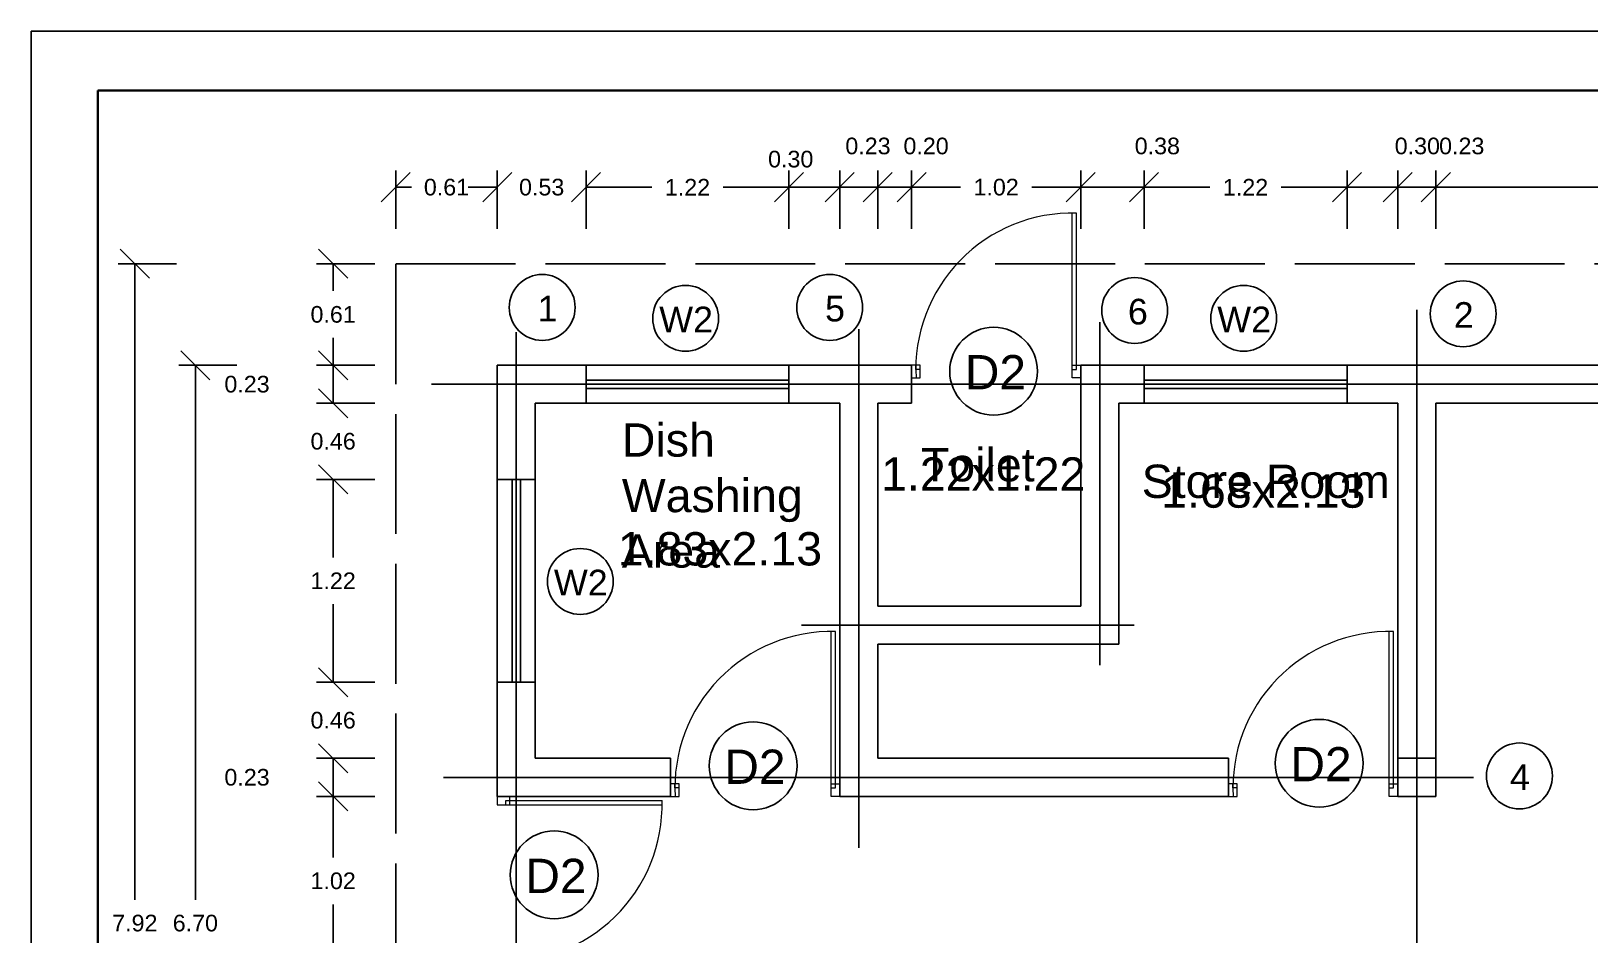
# Model space of a CAD drawing. Header units: metres. Extents: x 428 to 1115, y -4076 to 3914.
# Drawn here: x 713.9 to 723.26, y -363.88 to -358.45 of the extents above; entities that cross this region are included whole.
import ezdxf

# ---------------------------------------------------------------- set-up
doc = ezdxf.new("R2010")
doc.units = ezdxf.units.M
doc.header["$MEASUREMENT"] = 0
doc.header["$PDMODE"] = 2
doc.linetypes.add('ACAD_ISO02W100', pattern=[15, 12, -3])
doc.linetypes.add('CONTINOUS', pattern=[0])
for name, color, linetype in [('Dimension', 7, 'Continuous'), ('Frame', 7, 'Continuous'), ('Roof', 221, 'CONTINOUS'), ('trench', 7, 'Continuous'), ('wall', 150, 'Continuous')]:
    doc.layers.add(name, color=color, linetype=linetype)
doc.layers.add('Doors', color=3, linetype='Continuous', lineweight=20)
doc.styles.add('labor camp', font='arial.ttf')
doc.dimstyles.new('Copy of 1@50', dxfattribs={"dimtxt": 0.1, "dimasz": 0.175, "dimexe": 0.1, "dimexo": 0.0625, "dimgap": 0.09, "dimtad": 0, "dimtih": 1, "dimtoh": 1, "dimzin": 0, "dimdsep": 46, "dimtxsty": 'labor camp', "dimblk": 'OBLIQUE', "dimcen": 0.09, "dimadec": 0, "dimazin": 0, "dimtfac": 1, "dimtofl": 0, "dimtmove": 1, "dimatfit": 3, "dimfxl": 0.25, "dimfxlon": 1, "dimtolj": 1, "dimtzin": 0, "dimarcsym": 0})

# ---------------------------------------------------------------- blocks, each defined once
blk = doc.blocks.new('_Oblique')
at = {"color": 0, "linetype": 'ByBlock', "lineweight": -2}
blk.add_line((-0.5, -0.5), (0.5, 0.5), dxfattribs=at)
blk = doc.blocks.new('*D182')
at = {"layer": 'Defpoints', "color": 0, "transparency": 16777216}
for p in [(716.0924, -359.8439), (715.7167, -360.4539), (716.7024, -360.4539)]:
    blk.add_point(p, dxfattribs=at)
at = {"layer": 'trench', "color": 0, "lineweight": -2, "transparency": 16777216}
for p, q in [((715.9667, -359.8439), (715.6167, -359.8439)), ((715.7167, -359.8439), (715.7167, -360.0079)), ((715.7167, -360.4539), (715.7167, -360.29)), ((715.9667, -360.4539), (715.6167, -360.4539))]:
    blk.add_line(p, q, dxfattribs=at)
at = {"layer": 'trench', "color": 0, "lineweight": -2, "transparency": 16777216, "xscale": 0.175, "yscale": 0.175, "zscale": 0.175}
for p, rotation in [((715.7167, -359.8439), 90), ((715.7167, -360.4539), 270)]:
    blk.add_blockref('_Oblique', p, dxfattribs=dict(at, rotation=rotation))
at = {"layer": 'trench', "color": 0, "transparency": 16777216, "insert": (715.7167, -360.1489), "char_height": 0.1, "attachment_point": 5, "style": 'labor camp'}
blk.add_mtext('\\A1;0.61', dxfattribs=at)
blk = doc.blocks.new('*D183')
at = {"layer": 'Defpoints', "color": 0, "transparency": 16777216}
for p in [(716.7024, -360.4539), (715.7167, -360.6825), (716.7024, -360.6825)]:
    blk.add_point(p, dxfattribs=at)
at = {"layer": 'trench', "color": 0, "lineweight": -2, "transparency": 16777216}
for p, q in [((715.9667, -360.4539), (715.6167, -360.4539)), ((715.7167, -360.4539), (715.7167, -360.6825)), ((715.9667, -360.6825), (715.6167, -360.6825))]:
    blk.add_line(p, q, dxfattribs=at)
at = {"layer": 'trench', "color": 0, "lineweight": -2, "transparency": 16777216, "xscale": 0.175, "yscale": 0.175, "zscale": 0.175}
for p, rotation in [((715.7167, -360.4539), 90), ((715.7167, -360.6825), 270)]:
    blk.add_blockref('_Oblique', p, dxfattribs=dict(at, rotation=rotation))
at = {"layer": 'trench', "color": 0, "transparency": 16777216, "insert": (715.1995, -360.5682), "char_height": 0.1, "attachment_point": 5, "style": 'labor camp'}
blk.add_mtext('\\A1;0.23', dxfattribs=at)
blk = doc.blocks.new('*D184')
at = {"layer": 'Defpoints', "color": 0, "transparency": 16777216}
for p in [(716.7024, -360.6825), (715.7167, -361.1395), (716.7024, -361.1395)]:
    blk.add_point(p, dxfattribs=at)
at = {"layer": 'trench', "color": 0, "lineweight": -2, "transparency": 16777216}
for p, q in [((715.7167, -360.6825), (715.7167, -360.5075)), ((715.9667, -360.6825), (715.6167, -360.6825)), ((715.9667, -361.1395), (715.6167, -361.1395)), ((715.7167, -361.1395), (715.7167, -361.3145))]:
    blk.add_line(p, q, dxfattribs=at)
at = {"layer": 'trench', "color": 0, "lineweight": -2, "transparency": 16777216, "xscale": 0.175, "yscale": 0.175, "zscale": 0.175}
for p, rotation in [((715.7167, -360.6825), 270), ((715.7167, -361.1395), 90)]:
    blk.add_blockref('_Oblique', p, dxfattribs=dict(at, rotation=rotation))
at = {"layer": 'trench', "color": 0, "transparency": 16777216, "insert": (715.7167, -360.911), "char_height": 0.1, "attachment_point": 5, "style": 'labor camp'}
blk.add_mtext('\\A1;0.46', dxfattribs=at)
blk = doc.blocks.new('*D185')
at = {"layer": 'Defpoints', "color": 0, "transparency": 16777216}
for p in [(716.7024, -361.1395), (715.7167, -362.3582), (716.7024, -362.3582)]:
    blk.add_point(p, dxfattribs=at)
at = {"layer": 'trench', "color": 0, "lineweight": -2, "transparency": 16777216}
for p, q in [((715.9667, -361.1395), (715.6167, -361.1395)), ((715.7167, -361.1395), (715.7167, -361.6086)), ((715.7167, -362.3582), (715.7167, -361.889)), ((715.9667, -362.3582), (715.6167, -362.3582))]:
    blk.add_line(p, q, dxfattribs=at)
at = {"layer": 'trench', "color": 0, "lineweight": -2, "transparency": 16777216, "xscale": 0.175, "yscale": 0.175, "zscale": 0.175}
for p, rotation in [((715.7167, -361.1395), 90), ((715.7167, -362.3582), 270)]:
    blk.add_blockref('_Oblique', p, dxfattribs=dict(at, rotation=rotation))
at = {"layer": 'trench', "color": 0, "transparency": 16777216, "insert": (715.7167, -361.7488), "char_height": 0.1, "attachment_point": 5, "style": 'labor camp'}
blk.add_mtext('\\A1;1.22', dxfattribs=at)
blk = doc.blocks.new('*D186')
at = {"layer": 'Defpoints', "color": 0, "transparency": 16777216}
for p in [(716.7024, -362.3582), (715.7167, -362.8152), (716.9309, -362.8152)]:
    blk.add_point(p, dxfattribs=at)
at = {"layer": 'trench', "color": 0, "lineweight": -2, "transparency": 16777216}
for p, q in [((715.7167, -362.3582), (715.7167, -362.1832)), ((715.9667, -362.3582), (715.6167, -362.3582)), ((715.9667, -362.8152), (715.6167, -362.8152)), ((715.7167, -362.8152), (715.7167, -362.9902))]:
    blk.add_line(p, q, dxfattribs=at)
at = {"layer": 'trench', "color": 0, "lineweight": -2, "transparency": 16777216, "xscale": 0.175, "yscale": 0.175, "zscale": 0.175}
for p, rotation in [((715.7167, -362.3582), 270), ((715.7167, -362.8152), 90)]:
    blk.add_blockref('_Oblique', p, dxfattribs=dict(at, rotation=rotation))
at = {"layer": 'trench', "color": 0, "transparency": 16777216, "insert": (715.7167, -362.5867), "char_height": 0.1, "attachment_point": 5, "style": 'labor camp'}
blk.add_mtext('\\A1;0.46', dxfattribs=at)
blk = doc.blocks.new('*D187')
at = {"layer": 'Defpoints', "color": 0, "transparency": 16777216}
for p in [(716.9309, -362.8152), (715.7167, -363.0437), (716.7024, -363.0437)]:
    blk.add_point(p, dxfattribs=at)
at = {"layer": 'trench', "color": 0, "lineweight": -2, "transparency": 16777216}
for p, q in [((715.9667, -362.8152), (715.6167, -362.8152)), ((715.7167, -362.8152), (715.7167, -363.0437)), ((715.9667, -363.0437), (715.6167, -363.0437))]:
    blk.add_line(p, q, dxfattribs=at)
at = {"layer": 'trench', "color": 0, "lineweight": -2, "transparency": 16777216, "xscale": 0.175, "yscale": 0.175, "zscale": 0.175}
for p, rotation in [((715.7167, -362.8152), 90), ((715.7167, -363.0437), 270)]:
    blk.add_blockref('_Oblique', p, dxfattribs=dict(at, rotation=rotation))
at = {"layer": 'trench', "color": 0, "transparency": 16777216, "insert": (715.1995, -362.9295), "char_height": 0.1, "attachment_point": 5, "style": 'labor camp'}
blk.add_mtext('\\A1;0.23', dxfattribs=at)
blk = doc.blocks.new('*D188')
at = {"layer": 'Defpoints', "color": 0, "transparency": 16777216}
for p in [(716.7024, -363.0437), (715.7167, -364.0593), (716.7024, -364.0593)]:
    blk.add_point(p, dxfattribs=at)
at = {"layer": 'trench', "color": 0, "lineweight": -2, "transparency": 16777216}
for p, q in [((715.9667, -363.0437), (715.6167, -363.0437)), ((715.7167, -363.0437), (715.7167, -363.4105)), ((715.7167, -364.0593), (715.7167, -363.6926)), ((715.9667, -364.0593), (715.6167, -364.0593))]:
    blk.add_line(p, q, dxfattribs=at)
at = {"layer": 'trench', "color": 0, "lineweight": -2, "transparency": 16777216, "xscale": 0.175, "yscale": 0.175, "zscale": 0.175}
for p, rotation in [((715.7167, -363.0437), 90), ((715.7167, -364.0593), 270)]:
    blk.add_blockref('_Oblique', p, dxfattribs=dict(at, rotation=rotation))
at = {"layer": 'trench', "color": 0, "transparency": 16777216, "insert": (715.7167, -363.5515), "char_height": 0.1, "attachment_point": 5, "style": 'labor camp'}
blk.add_mtext('\\A1;1.02', dxfattribs=at)
blk = doc.blocks.new('*D195')
at = {"layer": 'Defpoints', "color": 0, "transparency": 16777216}
for p in [(716.7024, -359.3846), (716.0924, -359.8439), (716.7024, -360.4539)]:
    blk.add_point(p, dxfattribs=at)
at = {"layer": 'trench', "color": 0, "lineweight": -2, "transparency": 16777216}
for p, q in [((716.0924, -359.6346), (716.0924, -359.2846)), ((716.7024, -359.6346), (716.7024, -359.2846)), ((716.0924, -359.3846), (716.1871, -359.3846)), ((716.7024, -359.3846), (716.6076, -359.3846))]:
    blk.add_line(p, q, dxfattribs=at)
at = {"layer": 'trench', "color": 0, "lineweight": -2, "transparency": 16777216, "xscale": 0.175, "yscale": 0.175, "zscale": 0.175, "rotation": 180}
blk.add_blockref('_Oblique', (716.0924, -359.3846), dxfattribs=at)
at = {"layer": 'trench', "color": 0, "lineweight": -2, "transparency": 16777216, "xscale": 0.175, "yscale": 0.175, "zscale": 0.175}
blk.add_blockref('_Oblique', (716.7024, -359.3846), dxfattribs=at)
at = {"layer": 'trench', "color": 0, "transparency": 16777216, "insert": (716.3974, -359.3846), "char_height": 0.1, "attachment_point": 5, "style": 'labor camp'}
blk.add_mtext('\\A1;0.61', dxfattribs=at)
blk = doc.blocks.new('*D196')
at = {"layer": 'Defpoints', "color": 0, "transparency": 16777216}
for p in [(717.2356, -359.3846), (716.7024, -360.4539), (717.2356, -360.4539)]:
    blk.add_point(p, dxfattribs=at)
at = {"layer": 'trench', "color": 0, "lineweight": -2, "transparency": 16777216}
for p, q in [((716.7024, -359.6346), (716.7024, -359.2846)), ((717.2356, -359.6346), (717.2356, -359.2846)), ((716.7024, -359.3846), (716.5274, -359.3846)), ((717.2356, -359.3846), (717.4106, -359.3846))]:
    blk.add_line(p, q, dxfattribs=at)
at = {"layer": 'trench', "color": 0, "lineweight": -2, "transparency": 16777216, "xscale": 0.175, "yscale": 0.175, "zscale": 0.175}
blk.add_blockref('_Oblique', (716.7024, -359.3846), dxfattribs=at)
at = {"layer": 'trench', "color": 0, "lineweight": -2, "transparency": 16777216, "xscale": 0.175, "yscale": 0.175, "zscale": 0.175, "rotation": 180}
blk.add_blockref('_Oblique', (717.2356, -359.3846), dxfattribs=at)
at = {"layer": 'trench', "color": 0, "transparency": 16777216, "insert": (716.969, -359.3846), "char_height": 0.1, "attachment_point": 5, "style": 'labor camp'}
blk.add_mtext('\\A1;0.53', dxfattribs=at)
blk = doc.blocks.new('*D197')
at = {"layer": 'Defpoints', "color": 0, "transparency": 16777216}
for p in [(718.4543, -359.3846), (717.2356, -360.4539), (718.4543, -360.4539)]:
    blk.add_point(p, dxfattribs=at)
at = {"layer": 'trench', "color": 0, "lineweight": -2, "transparency": 16777216}
for p, q in [((717.2356, -359.6346), (717.2356, -359.2846)), ((718.4543, -359.6346), (718.4543, -359.2846)), ((717.2356, -359.3846), (717.6303, -359.3846)), ((718.4543, -359.3846), (718.0596, -359.3846))]:
    blk.add_line(p, q, dxfattribs=at)
at = {"layer": 'trench', "color": 0, "lineweight": -2, "transparency": 16777216, "xscale": 0.175, "yscale": 0.175, "zscale": 0.175, "rotation": 180}
blk.add_blockref('_Oblique', (717.2356, -359.3846), dxfattribs=at)
at = {"layer": 'trench', "color": 0, "lineweight": -2, "transparency": 16777216, "xscale": 0.175, "yscale": 0.175, "zscale": 0.175}
blk.add_blockref('_Oblique', (718.4543, -359.3846), dxfattribs=at)
at = {"layer": 'trench', "color": 0, "transparency": 16777216, "insert": (717.8449, -359.3846), "char_height": 0.1, "attachment_point": 5, "style": 'labor camp'}
blk.add_mtext('\\A1;1.22', dxfattribs=at)
blk = doc.blocks.new('*D198')
at = {"layer": 'Defpoints', "color": 0, "transparency": 16777216}
for p in [(718.759, -359.3846), (718.4543, -360.4539), (718.759, -360.6825)]:
    blk.add_point(p, dxfattribs=at)
at = {"layer": 'trench', "color": 0, "lineweight": -2, "transparency": 16777216}
for p, q in [((718.4543, -359.6346), (718.4543, -359.2846)), ((718.759, -359.6346), (718.759, -359.2846)), ((718.4543, -359.3846), (718.759, -359.3846))]:
    blk.add_line(p, q, dxfattribs=at)
at = {"layer": 'trench', "color": 0, "lineweight": -2, "transparency": 16777216, "xscale": 0.175, "yscale": 0.175, "zscale": 0.175, "rotation": 180}
blk.add_blockref('_Oblique', (718.4543, -359.3846), dxfattribs=at)
at = {"layer": 'trench', "color": 0, "lineweight": -2, "transparency": 16777216, "xscale": 0.175, "yscale": 0.175, "zscale": 0.175}
blk.add_blockref('_Oblique', (718.759, -359.3846), dxfattribs=at)
at = {"layer": 'trench', "color": 0, "transparency": 16777216, "insert": (718.4648, -359.2163), "char_height": 0.1, "attachment_point": 5, "style": 'labor camp'}
blk.add_mtext('\\A1;0.30', dxfattribs=at)
blk = doc.blocks.new('*D200')
at = {"layer": 'Defpoints', "color": 0, "transparency": 16777216}
for p in [(719.1906, -359.3846), (719.1906, -360.4539), (718.9875, -360.6825)]:
    blk.add_point(p, dxfattribs=at)
at = {"layer": 'trench', "color": 0, "lineweight": -2, "transparency": 16777216}
for p, q in [((718.9875, -359.6346), (718.9875, -359.2846)), ((719.1906, -359.6346), (719.1906, -359.2846)), ((718.9875, -359.3846), (719.1906, -359.3846))]:
    blk.add_line(p, q, dxfattribs=at)
at = {"layer": 'trench', "color": 0, "lineweight": -2, "transparency": 16777216, "xscale": 0.175, "yscale": 0.175, "zscale": 0.175, "rotation": 180}
blk.add_blockref('_Oblique', (718.9875, -359.3846), dxfattribs=at)
at = {"layer": 'trench', "color": 0, "lineweight": -2, "transparency": 16777216, "xscale": 0.175, "yscale": 0.175, "zscale": 0.175}
blk.add_blockref('_Oblique', (719.1906, -359.3846), dxfattribs=at)
at = {"layer": 'trench', "color": 0, "transparency": 16777216, "insert": (719.2777, -359.1375), "char_height": 0.1, "attachment_point": 5, "style": 'labor camp'}
blk.add_mtext('\\A1;0.20', dxfattribs=at)
blk = doc.blocks.new('*D201')
at = {"layer": 'Defpoints', "color": 0, "transparency": 16777216}
for p in [(720.2062, -359.3846), (719.1906, -360.4539), (720.2062, -360.4539)]:
    blk.add_point(p, dxfattribs=at)
at = {"layer": 'trench', "color": 0, "lineweight": -2, "transparency": 16777216}
for p, q in [((719.1906, -359.6346), (719.1906, -359.2846)), ((720.2062, -359.6346), (720.2062, -359.2846)), ((719.1906, -359.3846), (719.4837, -359.3846)), ((720.2062, -359.3846), (719.913, -359.3846))]:
    blk.add_line(p, q, dxfattribs=at)
at = {"layer": 'trench', "color": 0, "lineweight": -2, "transparency": 16777216, "xscale": 0.175, "yscale": 0.175, "zscale": 0.175, "rotation": 180}
blk.add_blockref('_Oblique', (719.1906, -359.3846), dxfattribs=at)
at = {"layer": 'trench', "color": 0, "lineweight": -2, "transparency": 16777216, "xscale": 0.175, "yscale": 0.175, "zscale": 0.175}
blk.add_blockref('_Oblique', (720.2062, -359.3846), dxfattribs=at)
at = {"layer": 'trench', "color": 0, "transparency": 16777216, "insert": (719.6984, -359.3846), "char_height": 0.1, "attachment_point": 5, "style": 'labor camp'}
blk.add_mtext('\\A1;1.02', dxfattribs=at)
blk = doc.blocks.new('*D202')
at = {"layer": 'Defpoints', "color": 0, "transparency": 16777216}
for p in [(720.587, -359.3846), (720.2062, -360.4539), (720.587, -360.4539)]:
    blk.add_point(p, dxfattribs=at)
at = {"layer": 'trench', "color": 0, "lineweight": -2, "transparency": 16777216}
for p, q in [((720.2062, -359.6346), (720.2062, -359.2846)), ((720.587, -359.6346), (720.587, -359.2846)), ((720.2062, -359.3846), (720.587, -359.3846))]:
    blk.add_line(p, q, dxfattribs=at)
at = {"layer": 'trench', "color": 0, "lineweight": -2, "transparency": 16777216, "xscale": 0.175, "yscale": 0.175, "zscale": 0.175, "rotation": 180}
blk.add_blockref('_Oblique', (720.2062, -359.3846), dxfattribs=at)
at = {"layer": 'trench', "color": 0, "lineweight": -2, "transparency": 16777216, "xscale": 0.175, "yscale": 0.175, "zscale": 0.175}
blk.add_blockref('_Oblique', (720.587, -359.3846), dxfattribs=at)
at = {"layer": 'trench', "color": 0, "transparency": 16777216, "insert": (720.6666, -359.1374), "char_height": 0.1, "attachment_point": 5, "style": 'labor camp'}
blk.add_mtext('\\A1;0.38', dxfattribs=at)
blk = doc.blocks.new('*D203')
at = {"layer": 'Defpoints', "color": 0, "transparency": 16777216}
for p in [(721.8058, -359.3846), (720.587, -360.4539), (721.8058, -360.4539)]:
    blk.add_point(p, dxfattribs=at)
at = {"layer": 'trench', "color": 0, "lineweight": -2, "transparency": 16777216}
for p, q in [((720.587, -359.6346), (720.587, -359.2846)), ((721.8058, -359.6346), (721.8058, -359.2846)), ((720.587, -359.3846), (720.9817, -359.3846)), ((721.8058, -359.3846), (721.4111, -359.3846))]:
    blk.add_line(p, q, dxfattribs=at)
at = {"layer": 'trench', "color": 0, "lineweight": -2, "transparency": 16777216, "xscale": 0.175, "yscale": 0.175, "zscale": 0.175, "rotation": 180}
blk.add_blockref('_Oblique', (720.587, -359.3846), dxfattribs=at)
at = {"layer": 'trench', "color": 0, "lineweight": -2, "transparency": 16777216, "xscale": 0.175, "yscale": 0.175, "zscale": 0.175}
blk.add_blockref('_Oblique', (721.8058, -359.3846), dxfattribs=at)
at = {"layer": 'trench', "color": 0, "transparency": 16777216, "insert": (721.1964, -359.3846), "char_height": 0.1, "attachment_point": 5, "style": 'labor camp'}
blk.add_mtext('\\A1;1.22', dxfattribs=at)
blk = doc.blocks.new('*D204')
at = {"layer": 'Defpoints', "color": 0, "transparency": 16777216}
for p in [(722.1104, -359.3846), (721.8058, -360.4539), (722.1104, -360.6825)]:
    blk.add_point(p, dxfattribs=at)
at = {"layer": 'trench', "color": 0, "lineweight": -2, "transparency": 16777216}
for p, q in [((721.8058, -359.6346), (721.8058, -359.2846)), ((722.1104, -359.6346), (722.1104, -359.2846)), ((721.8058, -359.3846), (722.1104, -359.3846))]:
    blk.add_line(p, q, dxfattribs=at)
at = {"layer": 'trench', "color": 0, "lineweight": -2, "transparency": 16777216, "xscale": 0.175, "yscale": 0.175, "zscale": 0.175, "rotation": 180}
blk.add_blockref('_Oblique', (721.8058, -359.3846), dxfattribs=at)
at = {"layer": 'trench', "color": 0, "lineweight": -2, "transparency": 16777216, "xscale": 0.175, "yscale": 0.175, "zscale": 0.175}
blk.add_blockref('_Oblique', (722.1104, -359.3846), dxfattribs=at)
at = {"layer": 'trench', "color": 0, "transparency": 16777216, "insert": (722.2281, -359.1374), "char_height": 0.1, "attachment_point": 5, "style": 'labor camp'}
blk.add_mtext('\\A1;0.30', dxfattribs=at)
blk = doc.blocks.new('*D205')
at = {"layer": 'Defpoints', "color": 0, "transparency": 16777216}
for p in [(722.3389, -359.3846), (722.1104, -360.6825), (722.3389, -360.6825)]:
    blk.add_point(p, dxfattribs=at)
at = {"layer": 'trench', "color": 0, "lineweight": -2, "transparency": 16777216}
for p, q in [((722.1104, -359.6346), (722.1104, -359.2846)), ((722.3389, -359.6346), (722.3389, -359.2846)), ((722.1104, -359.3846), (722.3389, -359.3846))]:
    blk.add_line(p, q, dxfattribs=at)
at = {"layer": 'trench', "color": 0, "lineweight": -2, "transparency": 16777216, "xscale": 0.175, "yscale": 0.175, "zscale": 0.175, "rotation": 180}
blk.add_blockref('_Oblique', (722.1104, -359.3846), dxfattribs=at)
at = {"layer": 'trench', "color": 0, "lineweight": -2, "transparency": 16777216, "xscale": 0.175, "yscale": 0.175, "zscale": 0.175}
blk.add_blockref('_Oblique', (722.3389, -359.3846), dxfattribs=at)
at = {"layer": 'trench', "color": 0, "transparency": 16777216, "insert": (722.4947, -359.1374), "char_height": 0.1, "attachment_point": 5, "style": 'labor camp'}
blk.add_mtext('\\A1;0.23', dxfattribs=at)
blk = doc.blocks.new('*D206')
at = {"layer": 'Defpoints', "color": 0, "transparency": 16777216}
for p in [(730.5292, -359.3846), (722.3389, -360.6825), (730.5292, -361.7488)]:
    blk.add_point(p, dxfattribs=at)
at = {"layer": 'trench', "color": 0, "lineweight": -2, "transparency": 16777216}
for p, q in [((722.3389, -359.6346), (722.3389, -359.2846)), ((730.5292, -359.6346), (730.5292, -359.2846)), ((722.3389, -359.3846), (726.214, -359.3846)), ((730.5292, -359.3846), (726.6541, -359.3846))]:
    blk.add_line(p, q, dxfattribs=at)
at = {"layer": 'trench', "color": 0, "lineweight": -2, "transparency": 16777216, "xscale": 0.175, "yscale": 0.175, "zscale": 0.175, "rotation": 180}
blk.add_blockref('_Oblique', (722.3389, -359.3846), dxfattribs=at)
at = {"layer": 'trench', "color": 0, "lineweight": -2, "transparency": 16777216, "xscale": 0.175, "yscale": 0.175, "zscale": 0.175}
blk.add_blockref('_Oblique', (730.5292, -359.3846), dxfattribs=at)
at = {"layer": 'trench', "color": 0, "transparency": 16777216, "insert": (726.4341, -359.3846), "char_height": 0.1, "attachment_point": 5, "style": 'labor camp'}
blk.add_mtext('\\A1;8.19', dxfattribs=at)
blk = doc.blocks.new('*D210')
at = {"layer": 'Defpoints', "color": 0, "transparency": 16777216}
for p in [(716.7024, -360.4539), (714.8891, -367.1569), (716.7024, -367.1569)]:
    blk.add_point(p, dxfattribs=at)
at = {"layer": 'trench', "color": 0, "lineweight": -2, "transparency": 16777216}
for p, q in [((715.1391, -360.4539), (714.7891, -360.4539)), ((714.8891, -360.4539), (714.8891, -363.6644)), ((714.8891, -367.1569), (714.8891, -363.9465)), ((715.1391, -367.1569), (714.7891, -367.1569))]:
    blk.add_line(p, q, dxfattribs=at)
at = {"layer": 'trench', "color": 0, "lineweight": -2, "transparency": 16777216, "xscale": 0.175, "yscale": 0.175, "zscale": 0.175}
for p, rotation in [((714.8891, -360.4539), 90), ((714.8891, -367.1569), 270)]:
    blk.add_blockref('_Oblique', p, dxfattribs=dict(at, rotation=rotation))
at = {"layer": 'trench', "color": 0, "transparency": 16777216, "insert": (714.8891, -363.8054), "char_height": 0.1, "attachment_point": 5, "style": 'labor camp'}
blk.add_mtext('\\A1;6.70', dxfattribs=at)
blk = doc.blocks.new('*D211')
at = {"layer": 'Defpoints', "color": 0, "transparency": 16777216}
for p in [(716.0924, -359.8439), (714.5257, -367.7669), (716.0924, -367.7669)]:
    blk.add_point(p, dxfattribs=at)
at = {"layer": 'trench', "color": 0, "lineweight": -2, "transparency": 16777216}
for p, q in [((714.7757, -359.8439), (714.4257, -359.8439)), ((714.5257, -359.8439), (714.5257, -363.6644)), ((714.5257, -367.7669), (714.5257, -363.9465)), ((714.7757, -367.7669), (714.4257, -367.7669))]:
    blk.add_line(p, q, dxfattribs=at)
at = {"layer": 'trench', "color": 0, "lineweight": -2, "transparency": 16777216, "xscale": 0.175, "yscale": 0.175, "zscale": 0.175}
for p, rotation in [((714.5257, -359.8439), 90), ((714.5257, -367.7669), 270)]:
    blk.add_blockref('_Oblique', p, dxfattribs=dict(at, rotation=rotation))
at = {"layer": 'trench', "color": 0, "transparency": 16777216, "insert": (714.5257, -363.8054), "char_height": 0.1, "attachment_point": 5, "style": 'labor camp'}
blk.add_mtext('\\A1;7.92', dxfattribs=at)
blk = doc.blocks.new('*D212')
at = {"layer": 'Defpoints', "color": 0, "transparency": 16777216}
for p in [(718.9875, -359.3846), (718.759, -360.6825), (718.9875, -360.6825)]:
    blk.add_point(p, dxfattribs=at)
at = {"layer": 'trench', "color": 0, "lineweight": -2, "transparency": 16777216}
for p, q in [((718.759, -359.6346), (718.759, -359.2846)), ((718.9875, -359.6346), (718.9875, -359.2846)), ((718.759, -359.3846), (718.9875, -359.3846))]:
    blk.add_line(p, q, dxfattribs=at)
at = {"layer": 'trench', "color": 0, "lineweight": -2, "transparency": 16777216, "xscale": 0.175, "yscale": 0.175, "zscale": 0.175, "rotation": 180}
blk.add_blockref('_Oblique', (718.759, -359.3846), dxfattribs=at)
at = {"layer": 'trench', "color": 0, "lineweight": -2, "transparency": 16777216, "xscale": 0.175, "yscale": 0.175, "zscale": 0.175}
blk.add_blockref('_Oblique', (718.9875, -359.3846), dxfattribs=at)
at = {"layer": 'trench', "color": 0, "transparency": 16777216, "insert": (718.9287, -359.1374), "char_height": 0.1, "attachment_point": 5, "style": 'labor camp'}
blk.add_mtext('\\A1;0.23', dxfattribs=at)

msp = doc.modelspace()

# ---------------------------------------------------------------- linework, layer by layer
at = {"color": 4}
for p, q in [((717.2356, -360.4539), (717.2356, -360.6825)), ((718.4543, -360.4539), (718.4543, -360.6825)), ((720.587, -360.4539), (720.587, -360.6825)), ((721.8058, -360.4539), (721.8058, -360.6825)), ((717.2356, -360.5428), (718.4543, -360.5428)), ((717.2356, -360.5682), (718.4543, -360.5682)), ((720.587, -360.5428), (721.8058, -360.5428)), ((720.587, -360.5682), (721.8058, -360.5682)), ((717.2356, -360.5936), (718.4543, -360.5936)), ((720.587, -360.5936), (721.8058, -360.5936)), ((716.9309, -361.1395), (716.7024, -361.1395)), ((716.7912, -361.1395), (716.7912, -362.3582)), ((716.8166, -361.1395), (716.8166, -362.3582)), ((716.842, -361.1395), (716.842, -362.3582)), ((716.9309, -362.3582), (716.7024, -362.3582))]:
    msp.add_line(p, q, dxfattribs=at)
for centre, radius in [((716.9724, -360.1066), 0.1978), ((718.699, -360.1066), 0.1978), ((717.8336, -360.172), 0.1978), ((720.5305, -360.1248), 0.1978), ((721.185, -360.172), 0.1978), ((722.5037, -360.1451), 0.1978), ((719.6833, -360.4899), 0.2637), ((717.2009, -361.7526), 0.1978), ((718.239, -362.8599), 0.2637), ((721.6388, -362.845), 0.2637), ((722.8412, -362.9209), 0.1978), ((717.0441, -363.5154), 0.2637)]:
    msp.add_circle(centre, radius)
at = {"layer": 'Defpoints', "color": 3}
msp.add_lwpolyline([(734.9031, -373.2972), (734.9031, -358.4472), (713.9031, -358.4472), (713.9031, -373.2972)], close=True, dxfattribs=at)
at = {"layer": 'Doors'}
for p, q in [((720.1554, -360.4539), (720.1554, -359.5399)), ((720.1808, -360.4539), (720.1808, -359.5399)), ((719.216, -360.4793), (719.216, -360.4539)), ((719.2414, -360.4793), (719.216, -360.4793)), ((719.2414, -360.5301), (719.2414, -360.4539)), ((720.1554, -360.5301), (720.1554, -360.4539)), ((720.1554, -360.4539), (720.2062, -360.4539)), ((720.1554, -360.4793), (720.1808, -360.4793)), ((720.1808, -360.4793), (720.1808, -360.4539)), ((720.2062, -360.4539), (720.2062, -360.5301)), ((719.1906, -360.5301), (719.2414, -360.5301)), ((720.2062, -360.5301), (720.1554, -360.5301)), ((718.7082, -362.9676), (718.7082, -362.0535)), ((718.7336, -362.9676), (718.7336, -362.0535)), ((722.0597, -362.9676), (722.0597, -362.0535)), ((722.085, -362.9676), (722.085, -362.0535)), ((717.7941, -362.9676), (717.7434, -362.9676)), ((717.7434, -362.9676), (717.7434, -363.0437)), ((717.7687, -362.9929), (717.7687, -362.9676)), ((717.7941, -362.9929), (717.7687, -362.9929)), ((717.7941, -363.0437), (717.7941, -362.9676)), ((718.7082, -363.0437), (718.7082, -362.9676)), ((718.7082, -362.9676), (718.759, -362.9676)), ((718.7082, -362.9929), (718.7336, -362.9929)), ((718.7336, -362.9929), (718.7336, -362.9676)), ((718.759, -362.9676), (718.759, -363.0437)), ((721.1456, -362.9676), (721.0948, -362.9676)), ((721.1202, -362.9929), (721.1202, -362.9676)), ((721.1456, -362.9929), (721.1202, -362.9929)), ((721.1456, -363.0437), (721.1456, -362.9676)), ((722.0597, -363.0437), (722.0597, -362.9676)), ((722.0597, -362.9676), (722.1104, -362.9676)), ((722.0597, -362.9929), (722.085, -362.9929)), ((722.085, -362.9929), (722.085, -362.9676)), ((722.1104, -362.9676), (722.1104, -363.0437)), ((716.7024, -363.0437), (716.7024, -363.0945)), ((716.7785, -363.0437), (716.7024, -363.0437)), ((716.7024, -363.0945), (716.7785, -363.0945)), ((716.7531, -363.0691), (716.7785, -363.0691)), ((716.7531, -363.0945), (716.7531, -363.0691)), ((716.7785, -363.0945), (716.7785, -363.0437)), ((716.7785, -363.0691), (717.6926, -363.0691)), ((716.7785, -363.0945), (717.6926, -363.0945)), ((717.7434, -363.0437), (717.7941, -363.0437)), ((718.759, -363.0437), (718.7082, -363.0437)), ((721.0948, -363.0437), (721.1456, -363.0437)), ((722.1104, -363.0437), (722.0597, -363.0437))]:
    msp.add_line(p, q, dxfattribs=at)
for points in [[(719.1906, -360.4539), (719.1906, -360.5301)], [(719.2414, -360.4539), (719.1906, -360.4539)]]:
    msp.add_lwpolyline(points, dxfattribs=at)
for centre, start, end in [((720.1554, -360.4793), 88.45128, 183.09858), ((718.7082, -362.9929), 88.45128, 183.09858), ((722.0597, -362.9929), 88.45128, 183.09858), ((716.7531, -363.0945), 266.90142, 1.54872)]:
    msp.add_arc(centre, 0.9394, start, end, dxfattribs=at)
at = {"layer": 'Frame', "color": 6, "linetype": 'Continuous', "lineweight": 35}
for p, q in [((734.5339, -358.8032), (714.3031, -358.8032)), ((714.3031, -358.8032), (714.3031, -372.9532))]:
    msp.add_line(p, q, dxfattribs=at)
at = {"layer": 'Roof', "linetype": 'ACAD_ISO02W100', "ltscale": 0.06}
msp.add_lwpolyline([(716.0924, -367.7669), (716.0924, -359.8439), (731.3677, -359.8439), (731.3677, -367.7669), (722.3389, -367.7669)], dxfattribs=at)
at = {"layer": 'trench', "color": 3}
for p, q in [((720.3204, -362.2561), (720.3204, -360.1944)), ((722.2247, -367.4158), (722.2247, -360.1203)), ((716.8166, -367.4143), (716.8166, -360.2555)), ((718.8732, -360.237), (718.8732, -363.3531)), ((716.3066, -360.5682), (731.8231, -360.5682)), ((720.5281, -362.0154), (718.529, -362.0154)), ((722.5657, -362.9295), (716.3803, -362.9295))]:
    msp.add_line(p, q, dxfattribs=at)
at = {"layer": 'trench', "color": 7}
msp.add_line((717.7434, -362.8152), (716.9309, -362.8152), dxfattribs=at)
at = {"layer": 'wall'}
for p, q in [((716.7024, -360.4539), (716.7024, -363.0437)), ((719.1906, -360.4539), (716.7024, -360.4539)), ((722.3389, -360.4539), (720.2062, -360.4539)), ((720.2062, -360.4539), (720.2062, -361.9012)), ((730.7577, -360.4539), (722.3389, -360.4539)), ((716.9309, -360.6825), (716.9309, -362.8152)), ((718.759, -360.6825), (716.9309, -360.6825)), ((718.759, -360.6825), (718.759, -363.0437)), ((719.1906, -360.6825), (718.9875, -360.6825)), ((718.9875, -360.6825), (718.9875, -361.9012)), ((722.1104, -360.6825), (720.4347, -360.6825)), ((720.4347, -360.6825), (720.4347, -362.1297)), ((722.1104, -360.6825), (722.1104, -362.8152)), ((722.3389, -360.6825), (722.3389, -363.0437)), ((722.3389, -360.6825), (730.7577, -360.6825)), ((718.9875, -361.9012), (720.2062, -361.9012)), ((720.4347, -362.1297), (718.9875, -362.1297)), ((718.9875, -362.1297), (718.9875, -362.8152)), ((721.0948, -362.8152), (718.9875, -362.8152)), ((722.1104, -362.8152), (722.1104, -363.0437)), ((722.1104, -362.8152), (722.3389, -362.8152)), ((717.7434, -363.0437), (716.7024, -363.0437)), ((721.0948, -363.0437), (718.759, -363.0437)), ((722.1104, -363.0437), (722.3389, -363.0437))]:
    msp.add_line(p, q, dxfattribs=at)
for points in [[(719.1906, -360.4539), (719.1906, -360.6825)], [(717.7434, -363.0437), (717.7434, -362.8152)], [(721.0948, -363.0437), (721.0948, -362.8152)]]:
    msp.add_lwpolyline(points, dxfattribs=at)

# ---------------------------------------------------------------- texts
at = {"layer": 'Dimension', "attachment_point": 1, "style": 'labor camp'}
for s, insert, char_height, width in [('1', (716.9443, -360.0365), 0.1542, 0.093895), ('W2', (717.6751, -360.1019), 0.15424, 0.093895), ('5', (718.6708, -360.0365), 0.1542, 0.093895), ('6', (720.4898, -360.0547), 0.1542, 0.093895), ('W2', (721.0266, -360.1019), 0.15424, 0.093895), ('2', (722.4467, -360.075), 0.1542, 0.093895), ('D2', (719.5105, -360.3929), 0.20566, 0.125193), ('Dish \\PWashing\\PArea', (717.4503, -360.803), 0.2, 1.175875), ('Toilet', (719.2465, -360.9516), 0.2, 0.166974), (' 1.22x1.22', (719.0072, -361.0073), 0.2, 0.166974), ('Store Room', (720.5725, -361.051), 0.2, 1.51517), (' 1.68x2.13', (720.6891, -361.1098), 0.2, 0.166974), (' 1.83x2.13', (717.426, -361.4566), 0.2, 0.166974), ('W2', (717.0425, -361.6825), 0.15424, 0.093895), ('D2', (718.0662, -362.7629), 0.20566, 0.125193), ('D2', (721.466, -362.748), 0.20566, 0.125193), ('4', (722.7843, -362.8508), 0.1542, 0.093895), ('D2', (716.8712, -363.4184), 0.20566, 0.125193)]:
    msp.add_mtext(s, dxfattribs=dict(at, insert=insert, char_height=char_height, width=width))

# ---------------------------------------------------------------- dimensions: what is measured, and where the dimension line sits
at = {"layer": 'trench', "color": 7}
for base, p1, p2, picture, middle in [((718.9875, -359.3846), (718.759, -360.6825), (718.9875, -360.6825), '*D212', (718.9287, -359.1374)), ((719.1906, -359.3846), (718.9875, -360.6825), (719.1906, -360.4539), '*D200', (719.2777, -359.1375)), ((718.759, -359.3846), (718.4543, -360.4539), (718.759, -360.6825), '*D198', (718.4648, -359.2163))]:
    dim = msp.add_linear_dim(base=base, p1=p1, p2=p2, dimstyle='Copy of 1@50', dxfattribs=at)
    dim.commit()
    dim.dimension.update_dxf_attribs({"geometry": picture, "text_midpoint": middle, "dimtype": 160})
for base, p1, p2, picture, middle in [((720.587, -359.3846), (720.2062, -360.4539), (720.587, -360.4539), '*D202', (720.6666, -359.1374)), ((722.1104, -359.3846), (721.8058, -360.4539), (722.1104, -360.6825), '*D204', (722.2281, -359.1374)), ((722.3389, -359.3846), (722.1104, -360.6825), (722.3389, -360.6825), '*D205', (722.4947, -359.1374)), ((716.7024, -359.3846), (716.0924, -359.8439), (716.7024, -360.4539), '*D195', (716.3974, -359.3846)), ((717.2356, -359.3846), (716.7024, -360.4539), (717.2356, -360.4539), '*D196', (716.969, -359.3846)), ((718.4543, -359.3846), (717.2356, -360.4539), (718.4543, -360.4539), '*D197', (717.8449, -359.3846)), ((720.2062, -359.3846), (719.1906, -360.4539), (720.2062, -360.4539), '*D201', (719.6984, -359.3846)), ((721.8058, -359.3846), (720.587, -360.4539), (721.8058, -360.4539), '*D203', (721.1964, -359.3846)), ((730.5292, -359.3846), (722.3389, -360.6825), (730.5292, -361.7488), '*D206', (726.4341, -359.3846))]:
    dim = msp.add_linear_dim(base=base, p1=p1, p2=p2, dimstyle='Copy of 1@50', dxfattribs=at)
    dim.commit()
    dim.dimension.update_dxf_attribs({"geometry": picture, "text_midpoint": middle})
for base, p1, p2, picture, middle in [((714.5257, -367.7669), (716.0924, -359.8439), (716.0924, -367.7669), '*D211', (714.5257, -363.8054)), ((715.7167, -360.4539), (716.0924, -359.8439), (716.7024, -360.4539), '*D182', (715.7167, -360.1489)), ((714.8891, -367.1569), (716.7024, -360.4539), (716.7024, -367.1569), '*D210', (714.8891, -363.8054)), ((715.7167, -360.6825), (716.7024, -360.4539), (716.7024, -360.6825), '*D183', (715.1995, -360.5682)), ((715.7167, -361.1395), (716.7024, -360.6825), (716.7024, -361.1395), '*D184', (715.7167, -360.911)), ((715.7167, -362.3582), (716.7024, -361.1395), (716.7024, -362.3582), '*D185', (715.7167, -361.7488)), ((715.7167, -362.8152), (716.7024, -362.3582), (716.9309, -362.8152), '*D186', (715.7167, -362.5867)), ((715.7167, -363.0437), (716.9309, -362.8152), (716.7024, -363.0437), '*D187', (715.1995, -362.9295)), ((715.7167, -364.0593), (716.7024, -363.0437), (716.7024, -364.0593), '*D188', (715.7167, -363.5515))]:
    dim = msp.add_linear_dim(base=base, p1=p1, p2=p2, angle=90, dimstyle='Copy of 1@50', dxfattribs=at)
    dim.commit()
    dim.dimension.update_dxf_attribs({"geometry": picture, "text_midpoint": middle})

doc.saveas('drawing.dxf')
